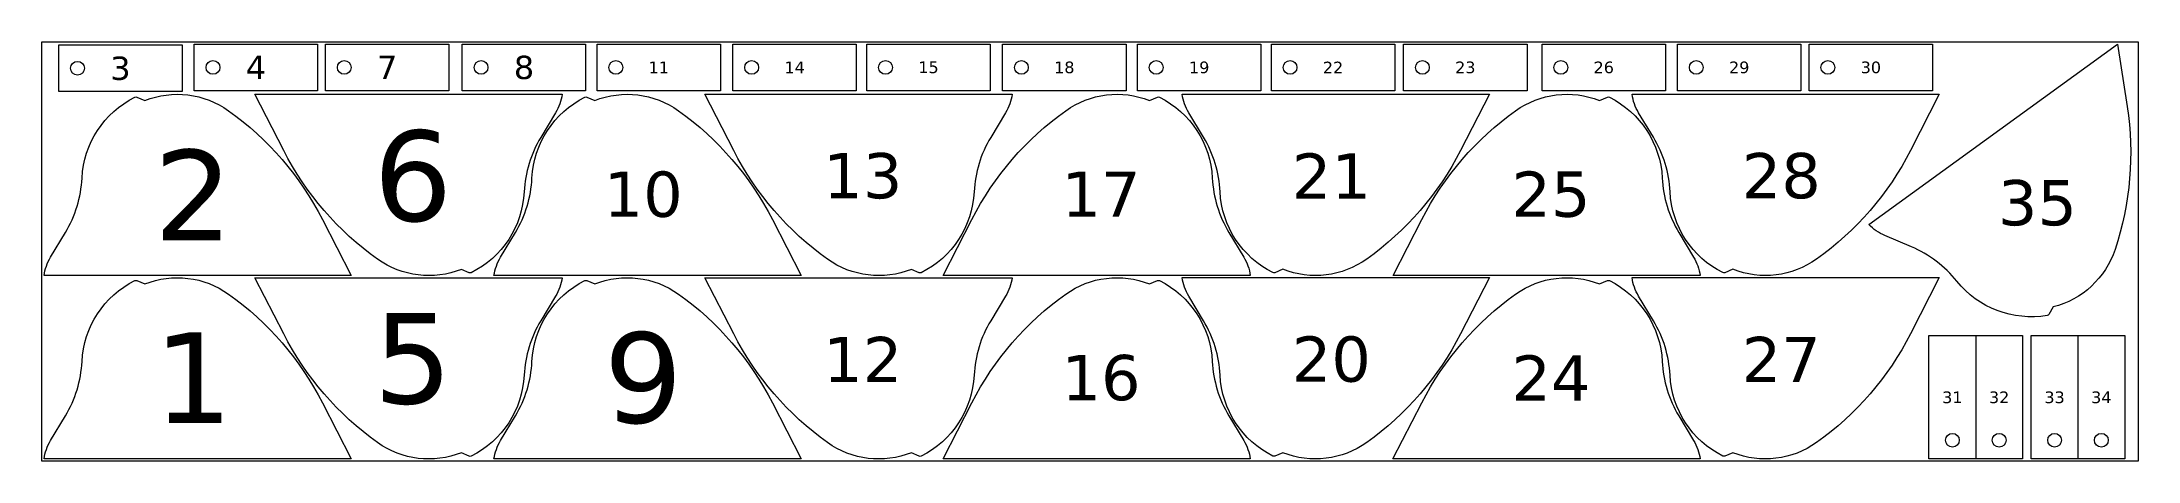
# Model space of a CAD drawing. Header units: inches. Extents: x 0 to 9000, y 0 to 1800.
import ezdxf
from ezdxf.enums import TextEntityAlignment as Align

# ---------------------------------------------------------------- set-up
doc = ezdxf.new("R2010")
doc.units = ezdxf.units.IN
doc.header["$MEASUREMENT"] = 0
doc.layers.get('0').update_dxf_attribs({"lineweight": 0})
doc.styles.get("Standard").update_dxf_attribs({"font": 'VERDANA.TTF'})

msp = doc.modelspace()

# ---------------------------------------------------------------- linework, layer by layer
at = {"color": 7, "linetype": 'Continuous', "lineweight": 0}
msp.add_lwpolyline([(0, 0), (0, 1800), (9000, 1800), (9000, 0)], close=True, dxfattribs=at)
for points in [[(602.1, 1787.3), (602.1, 1586.5), (72.4, 1586.5), (72.4, 1787.3)], [(1183.8, 1791), (1183.8, 1590.2), (654.1, 1590.2), (654.1, 1791)], [(1747.3, 1791), (1747.3, 1590.2), (1217.6, 1590.2), (1217.6, 1791)], [(2334.6, 1791), (2334.6, 1590.2), (1804.9, 1590.2), (1804.9, 1791)], [(2913.3, 1791), (2913.3, 1590.2), (2383.6, 1590.2), (2383.6, 1791)], [(3496.6, 1791), (3496.6, 1590.2), (2966.9, 1590.2), (2966.9, 1791)], [(4071.3, 1791), (4071.3, 1590.2), (3541.6, 1590.2), (3541.6, 1791)], [(4654.6, 1791), (4654.6, 1590.2), (4124.9, 1590.2), (4124.9, 1791)], [(5233.6, 1791), (5233.6, 1590.2), (4703.9, 1590.2), (4703.9, 1791)], [(5808.3, 1791), (5808.3, 1590.2), (5278.6, 1590.2), (5278.6, 1791)], [(6376.4, 1791), (6376.4, 1590.2), (5846.7, 1590.2), (5846.7, 1791)], [(6970.6, 1791), (6970.6, 1590.2), (6441, 1590.2), (6441, 1791)], [(7552.2, 1791), (7552.2, 1590.2), (7022.6, 1590.2), (7022.6, 1791)], [(8117.5, 1791), (8117.5, 1590.2), (7587.8, 1590.2), (7587.8, 1791)], [(8102.3, 538.7), (8303.1, 538.7), (8303.1, 9), (8102.3, 9)], [(8541.1, 538.7), (8741.9, 538.7), (8741.9, 9), (8541.1, 9)]]:
    msp.add_lwpolyline(points, close=True)
for points in [[(8026.9, 920), (7913.3, 968.1, -0.100746), (7843.8, 1015.7), (8911, 1791), (8952.8, 1523, -0.119949), (8901.1, 908.8, -0.254963), (8635.5, 661.8), (8616.8, 630, -0.221148), (8609.5, 625.1), (8609.5, 625.1, -0.271005), (8221.9, 772.7, 0.123704)], [(1328, 796.5), (9, 796.5, -0.100746), (37.2, 875.8), (100.8, 981.5, 0.123704), (172.1, 1215.3, -0.271005), (398.8, 1562.6), (398.8, 1562.6, -0.221148), (407.6, 1562.8), (441.5, 1548.2, -0.254963), (801.5, 1504.4, -0.119949), (1204.3, 1037.9)], [(914.4, 1575), (2233.5, 1575, -0.100746), (2205.3, 1495.6), (2141.7, 1389.9, 0.123704), (2070.4, 1156.2, -0.271005), (1843.6, 808.9), (1843.6, 808.9, -0.221148), (1834.9, 808.6), (1801, 823.3, -0.254963), (1441, 867, -0.119949), (1038.2, 1333.6)], [(3260, 796.5), (1941, 796.5, -0.100746), (1969.2, 875.8), (2032.8, 981.5, 0.123704), (2104.1, 1215.3, -0.271005), (2330.8, 1562.6), (2330.8, 1562.6, -0.221148), (2339.6, 1562.8), (2373.4, 1548.2, -0.254963), (2733.5, 1504.4, -0.119949), (3136.3, 1037.9)], [(2970.1, 1333.6), (2846.4, 1575), (4165.5, 1575, -0.100746), (4137.3, 1495.6), (4073.6, 1389.9, 0.123704), (4002.4, 1156.2, -0.271005), (3775.6, 808.9), (3775.6, 808.9, -0.221148), (3766.9, 808.6), (3733, 823.3, -0.254963), (3373, 867, -0.119949)], [(4395.7, 1504.6, -0.254963), (4755.8, 1548.3), (4789.6, 1563, -0.221148), (4798.4, 1562.7), (4798.4, 1562.7, -0.271005), (5025.2, 1215.4, 0.123704), (5096.4, 981.7), (5160.1, 876, -0.100746), (5188.2, 796.7), (3869.2, 796.7), (3992.9, 1038, -0.119949)], [(5688.2, 867.4, -0.254963), (5328.1, 823.6), (5294.3, 809, -0.221148), (5285.5, 809.2), (5285.5, 809.2, -0.271005), (5058.7, 1156.5, 0.123704), (4987.5, 1390.3), (4923.8, 1495.9, -0.100746), (4895.7, 1575.3), (6214.7, 1575.3), (6091, 1333.9, -0.119949)], [(6327.5, 1504.6, -0.254963), (6687.6, 1548.3), (6721.4, 1563, -0.221148), (6730.2, 1562.7), (6730.2, 1562.7, -0.271005), (6957, 1215.4, 0.123704), (7028.2, 981.7), (7091.8, 876, -0.100746), (7120, 796.7), (5801, 796.7), (5924.7, 1038, -0.119949)], [(7619.9, 867.4, -0.254963), (7259.9, 823.6), (7226, 809, -0.221148), (7217.3, 809.2), (7217.3, 809.2, -0.271005), (6990.5, 1156.5, 0.123704), (6919.3, 1390.3), (6855.6, 1495.9, -0.100746), (6827.4, 1575.3), (8146.5, 1575.3), (8022.8, 1333.9, -0.119949)], [(1204.3, 250.4), (1328, 9), (9, 9, -0.100746), (37.2, 88.4), (100.8, 194, 0.123704), (172.1, 427.8, -0.271005), (398.8, 775.1), (398.8, 775.1, -0.221148), (407.6, 775.3), (441.5, 760.7, -0.254963), (801.5, 717, -0.119949)], [(1038.2, 546.1), (914.4, 787.5), (2233.5, 787.5, -0.100746), (2205.3, 708.1), (2141.7, 602.4, 0.123704), (2070.4, 368.7, -0.271005), (1843.6, 21.4), (1843.6, 21.4, -0.221148), (1834.9, 21.2), (1801, 35.8, -0.254963), (1441, 79.5, -0.119949)], [(3260, 9), (1941, 9, -0.100746), (1969.2, 88.4), (2032.8, 194, 0.123704), (2104, 427.8, -0.271005), (2330.8, 775.1), (2330.8, 775.1, -0.221148), (2339.6, 775.3), (2373.4, 760.7, -0.254963), (2733.5, 717, -0.119949), (3136.3, 250.4)], [(2970.1, 546.1), (2846.4, 787.5), (4165.5, 787.5, -0.100746), (4137.3, 708.1), (4073.6, 602.4, 0.123704), (4002.4, 368.7, -0.271005), (3775.6, 21.4), (3775.6, 21.4, -0.221148), (3766.9, 21.2), (3733, 35.8, -0.254963), (3373, 79.5, -0.119949)], [(4395.7, 717, -0.254963), (4755.7, 760.7), (4789.6, 775.3, -0.221148), (4798.3, 775.1), (4798.3, 775.1, -0.271005), (5025.1, 427.8, 0.123704), (5096.3, 194), (5160, 88.4, -0.100746), (5188.2, 9), (3869.1, 9), (3992.8, 250.4, -0.119949)], [(5688.1, 79.7, -0.254963), (5328, 36), (5294.2, 21.3, -0.221148), (5285.4, 21.6), (5285.4, 21.6, -0.271005), (5058.6, 368.9, 0.123704), (4987.4, 602.6), (4923.8, 708.3, -0.100746), (4895.6, 787.7), (6214.6, 787.7), (6090.9, 546.3, -0.119949)], [(6327.4, 717, -0.254963), (6687.5, 760.7), (6721.3, 775.3, -0.221148), (6730.1, 775.1), (6730.1, 775.1, -0.271005), (6956.9, 427.8, 0.123704), (7028.1, 194), (7091.7, 88.4, -0.100746), (7119.9, 9), (5800.9, 9), (5924.6, 250.4, -0.119949)], [(7619.8, 79.7, -0.254963), (7259.8, 36), (7226, 21.3, -0.221148), (7217.2, 21.6), (7217.2, 21.6, -0.271005), (6990.4, 368.9, 0.123704), (6919.2, 602.6), (6855.5, 708.3, -0.100746), (6827.3, 787.7), (8146.4, 787.7), (8022.7, 546.3, -0.119949)]]:
    msp.add_lwpolyline(points, format="xyb", close=True)
for points in [[(8303.1, 538.7), (8503.9, 538.7), (8503.9, 9), (8303.1, 9)], [(8741.9, 538.7), (8942.7, 538.7), (8942.7, 9), (8741.9, 9)]]:
    msp.add_lwpolyline(points)
for centre in [(152.8, 1686.9), (734.5, 1690.6), (1298, 1690.6), (1885.3, 1690.6), (2464, 1690.6), (3047.3, 1690.6), (3622, 1690.6), (4205.3, 1690.6), (4784.3, 1690.6), (5359, 1690.6), (5927.1, 1690.6), (6521.4, 1690.6), (7103, 1690.6), (7668.2, 1690.6), (8202.7, 89.4), (8403.5, 89.4), (8641.5, 89.4), (8842.3, 89.4)]:
    msp.add_circle(centre, 29.6)

# ---------------------------------------------------------------- texts
at = {"color": 3, "linetype": 'Continuous', "lineweight": 0, "true_color": 0x00ff00}
for s, height, p in [('3', 100, (337.2, 1686.9)), ('4', 100, (919, 1690.6)), ('7', 100, (1482.5, 1690.6)), ('8', 100, (2069.8, 1690.6)), ('11', 50, (2648.4, 1690.6)), ('14', 50, (3231.8, 1690.6)), ('15', 50, (3806.5, 1690.6)), ('18', 50, (4389.8, 1690.6)), ('19', 50, (4968.8, 1690.6)), ('22', 50, (5543.5, 1690.6)), ('23', 50, (6111.5, 1690.6)), ('26', 50, (6705.8, 1690.6)), ('29', 50, (7287.4, 1690.6)), ('30', 50, (7852.7, 1690.6)), ('6', 388.8, (1592.7, 1225.5)), ('2', 388.8, (649.8, 1146)), ('13', 194.42, (3524.7, 1225.5)), ('21', 194.42, (5536.4, 1225.8)), ('28', 194.42, (7468.2, 1225.8)), ('10', 194.42, (2581.7, 1146)), ('17', 194.42, (4547.5, 1146.2)), ('25', 194.42, (6479.3, 1146.2)), ('35', 194.42, (8567.7, 1109.6)), ('5', 388.8, (1592.7, 438)), ('1', 388.8, (649.8, 358.5)), ('9', 388.8, (2581.7, 358.5)), ('12', 194.42, (3524.7, 438)), ('16', 194.42, (4547.4, 358.5)), ('20', 194.42, (5536.3, 438.1)), ('24', 194.42, (6479.2, 358.5)), ('27', 194.42, (7468.1, 438.1)), ('31', 50, (8202.7, 273.8)), ('32', 50, (8403.5, 273.8)), ('33', 50, (8641.5, 273.8)), ('34', 50, (8842.3, 273.8))]:
    msp.add_text(s, height=height, dxfattribs=at).set_placement(p, align=Align.MIDDLE)

doc.saveas('drawing.dxf')
